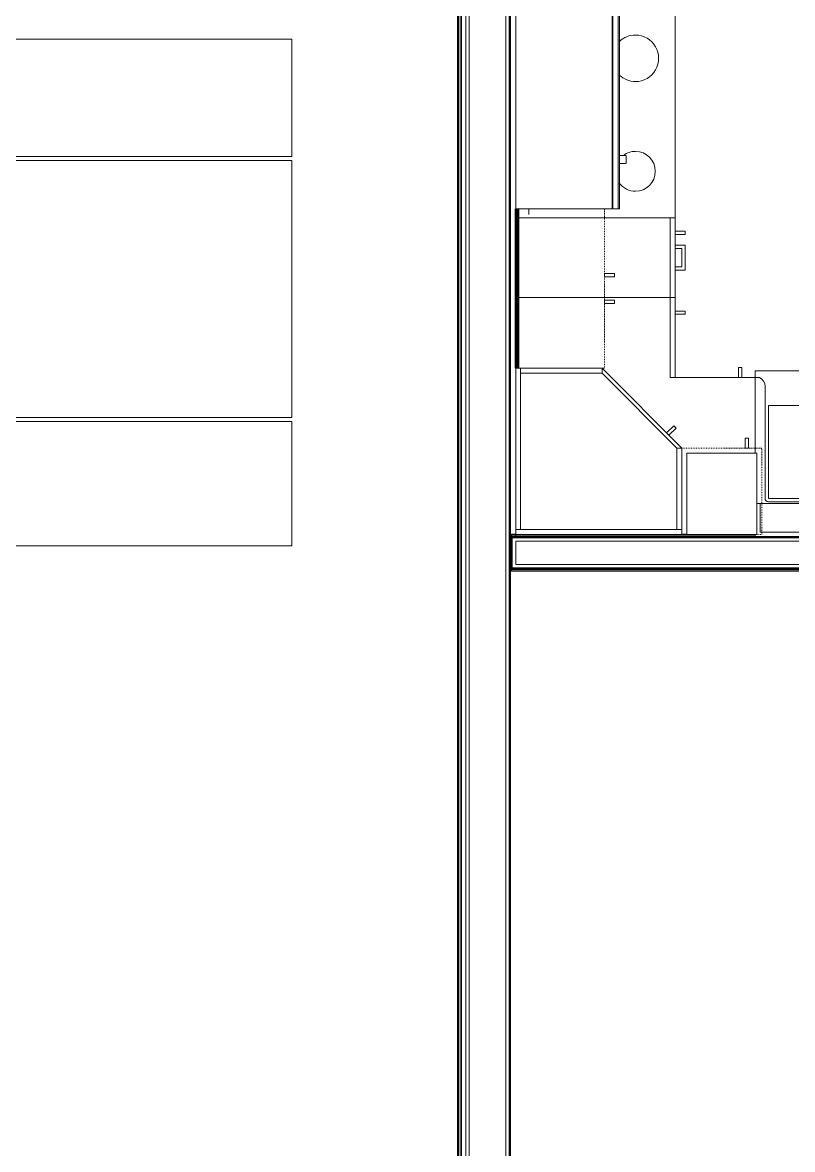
# Model space of a CAD drawing. Header units: inches. Extents: x -4218 to -1830, y 9767 to 12426.
# Drawn here: x -3475.8 to -3360.1, y 10559.4 to 10728.9 of the extents above; entities that cross this region are included whole.
import ezdxf

# ---------------------------------------------------------------- set-up
doc = ezdxf.new("R2010")
doc.units = ezdxf.units.IN
doc.header["$MEASUREMENT"] = 0
doc.linetypes.add('Dash', pattern=[0.25, 0.125, -0.125])
for name, color, linetype, lineweight in [('0-1', 7, 'Continuous', 5), ('0-2', 253, 'Continuous', 9), ('A-FLOR-3', 7, 'Continuous', 9), ('A-FLOR-5', 192, 'Continuous', 9), ('A-WALL-1', 250, 'Continuous', 50), ('A-WALL-2', 10, 'Continuous', 13), ('A-WALL-3', 254, 'Continuous', 9), ('A-WALL-4', 253, 'Continuous', 9), ('A-WALL-5', 252, 'Continuous', 9), ('A-WALL-6', 7, 'Continuous', 9), ('A-WALL-8', 113, 'Continuous', 9), ('I-WALL-1', 250, 'Continuous', 50), ('I-WALL-4', 252, 'Continuous', 9), ('P-SANR-FIXT-1', 7, 'Continuous', 9), ('P-SANR-FIXT-3', 252, 'Continuous', 9), ('Q-CASE', 31, 'Continuous', 9), ('Q-CASE-1', 252, 'Continuous', 9), ('Q-CASE-2', 7, 'Continuous', 9), ('Q-CASE-3', 253, 'Continuous', 9), ('Q-CASE-4', 7, 'Dash', 9), ('Q-CASE-5', 254, 'Continuous', 9), ('Q-SPCQ-1', 7, 'Continuous', 9)]:
    doc.layers.add(name, color=color, linetype=linetype, lineweight=lineweight)

# ---------------------------------------------------------------- blocks, each defined once
blk = doc.blocks.new('Basic Wall _ INT - W4BØF - _5_8 GYP - 2X4 WOOD_BATT_ - 5_8 GYP_ - ___-3183200-BACKGROUND - 3RD FLOOR')
at = {"layer": 'A-WALL-3'}
for p, q in [((-3401.64, 10651.89), (-3399.25, 10651.89)), ((-3365.67, 10651.54), (-3401.64, 10651.54)), ((-3399.16, 10651.89), (-3365.67, 10651.89)), ((-3332.67, 10651.54), (-3365.67, 10651.54)), ((-3332.67, 10651.89), (-3332.42, 10651.89)), ((-3332.42, 10651.54), (-3332.67, 10651.54)), ((-3308.42, 10651.89), (-3287.54, 10651.89)), ((-3284.2, 10651.54), (-3308.42, 10651.54)), ((-3287.48, 10651.89), (-3284.2, 10651.89)), ((-3249.45, 10651.89), (-3249.45, 10651.95)), ((-3249.45, 10651.75), (-3249.45, 10651.89)), ((-3249.45, 10651.68), (-3249.45, 10651.74)), ((-3249.45, 10651.54), (-3249.45, 10651.57))]:
    blk.add_line(p, q, dxfattribs=at)
at = {"layer": 'A-WALL-4'}
for p, q in [((-3400.87, 10651.67), (-3401.64, 10651.67)), ((-3365.67, 10651.67), (-3400.78, 10651.67)), ((-3332.42, 10651.67), (-3332.67, 10651.67)), ((-3285.39, 10651.67), (-3308.42, 10651.67)), ((-3284.2, 10651.67), (-3285.27, 10651.67)), ((-3249.86, 10651.89), (-3249.77, 10651.89)), ((-3249.74, 10651.89), (-3249.67, 10651.89)), ((-3249.65, 10651.89), (-3249.61, 10651.89)), ((-3249.45, 10651.95), (-3249.45, 10651.84)), ((-3249.45, 10651.84), (-3249.45, 10651.67)), ((-3249.45, 10651.67), (-3249.45, 10651.66)), ((-3249.45, 10651.66), (-3249.45, 10651.66)), ((-3249.45, 10651.66), (-3249.45, 10651.61))]:
    blk.add_line(p, q, dxfattribs=at)
at = {"layer": 'A-WALL-5'}
for p, q in [((-3402.3, 10651.95), (-3402.3, 10651.89)), ((-3402.3, 10651.89), (-3402.3, 10651.75)), ((-3402.3, 10651.89), (-3401.67, 10651.89)), ((-3402.3, 10651.74), (-3402.3, 10651.68)), ((-3402.3, 10651.57), (-3402.3, 10651.54)), ((-3401.67, 10651.54), (-3402.3, 10651.54)), ((-3376.67, 10651.95), (-3375.92, 10651.95)), ((-3332.67, 10651.95), (-3332.42, 10651.95)), ((-3308.42, 10651.95), (-3288.13, 10651.95)), ((-3288.11, 10651.95), (-3284.2, 10651.95)), ((-3284.2, 10651.89), (-3249.86, 10651.89)), ((-3249.45, 10651.54), (-3284.2, 10651.54)), ((-3249.86, 10651.95), (-3249.77, 10651.95)), ((-3249.74, 10651.95), (-3249.67, 10651.95)), ((-3249.65, 10651.95), (-3249.61, 10651.95)), ((-3249.45, 10651.61), (-3249.45, 10651.58)), ((-3249.45, 10651.58), (-3249.45, 10651.54))]:
    blk.add_line(p, q, dxfattribs=at)
at = {"layer": 'A-WALL-6'}
for p, q in [((-3402.3, 10651.67), (-3402.3, 10651.95)), ((-3402.3, 10651.95), (-3401.67, 10651.95)), ((-3401.67, 10651.67), (-3402.3, 10651.67)), ((-3402.3, 10651.58), (-3402.3, 10651.67)), ((-3402.3, 10651.54), (-3402.3, 10651.58)), ((-3284.2, 10651.95), (-3249.86, 10651.95)), ((-3249.45, 10651.67), (-3284.2, 10651.67))]:
    blk.add_line(p, q, dxfattribs=at)
blk = doc.blocks.new('Basic Wall _ INT - W4BØF - _5_8 GYP - 2X4 WOOD_BATT_ - 5_8 GYP_ - ___-3183201-BACKGROUND - 3RD FLOOR')
at = {"layer": 'A-WALL-3'}
for p, q in [((-3249.45, 10646.77), (-3249.45, 10646.79)), ((-3249.45, 10646.59), (-3249.45, 10646.65)), ((-3249.45, 10646.44), (-3249.45, 10646.59)), ((-3249.45, 10646.38), (-3249.45, 10646.44))]:
    blk.add_line(p, q, dxfattribs=at)
at = {"layer": 'A-WALL-4'}
for p, q in [((-3278.64, 10646.44), (-3278.52, 10646.44)), ((-3278.52, 10646.44), (-3278.43, 10646.44)), ((-3278.42, 10646.44), (-3278.37, 10646.44)), ((-3273.47, 10646.79), (-3278.22, 10646.79)), ((-3278.2, 10646.44), (-3274.1, 10646.44)), ((-3274.07, 10646.44), (-3273.47, 10646.44)), ((-3273.33, 10646.44), (-3273.27, 10646.44)), ((-3273.27, 10646.44), (-3273.18, 10646.44)), ((-3273.18, 10646.44), (-3273.06, 10646.44)), ((-3249.86, 10646.44), (-3249.77, 10646.44)), ((-3249.74, 10646.44), (-3249.68, 10646.44)), ((-3249.45, 10646.73), (-3249.45, 10646.71)), ((-3249.45, 10646.71), (-3249.45, 10646.69)), ((-3249.45, 10646.69), (-3249.45, 10646.68)), ((-3249.45, 10646.68), (-3249.45, 10646.67)), ((-3249.45, 10646.67), (-3249.45, 10646.65)), ((-3249.45, 10646.65), (-3249.45, 10646.38))]:
    blk.add_line(p, q, dxfattribs=at)
at = {"layer": 'A-WALL-5'}
for p, q in [((-3402.3, 10646.79), (-3402.3, 10646.77)), ((-3278.22, 10646.79), (-3402.3, 10646.79)), ((-3402.3, 10646.65), (-3402.3, 10646.59)), ((-3402.3, 10646.59), (-3402.3, 10646.44)), ((-3402.3, 10646.44), (-3402.3, 10646.38)), ((-3402.3, 10646.44), (-3278.64, 10646.44)), ((-3278.64, 10646.38), (-3278.52, 10646.38)), ((-3278.52, 10646.38), (-3278.43, 10646.38)), ((-3278.42, 10646.38), (-3278.37, 10646.38)), ((-3278.21, 10646.67), (-3274.1, 10646.67)), ((-3278.2, 10646.38), (-3274.1, 10646.38)), ((-3274.09, 10646.67), (-3273.47, 10646.67)), ((-3274.07, 10646.38), (-3273.47, 10646.38)), ((-3249.45, 10646.79), (-3273.47, 10646.79)), ((-3273.33, 10646.38), (-3273.27, 10646.38)), ((-3273.27, 10646.38), (-3273.18, 10646.38)), ((-3273.18, 10646.38), (-3273.06, 10646.38)), ((-3273.06, 10646.44), (-3249.86, 10646.44)), ((-3249.86, 10646.38), (-3249.77, 10646.38)), ((-3249.74, 10646.38), (-3249.68, 10646.38)), ((-3249.45, 10646.79), (-3249.45, 10646.75)), ((-3249.45, 10646.75), (-3249.45, 10646.73))]:
    blk.add_line(p, q, dxfattribs=at)
at = {"layer": 'A-WALL-6'}
for p, q in [((-3402.3, 10646.75), (-3402.3, 10646.79)), ((-3402.3, 10646.67), (-3402.3, 10646.75)), ((-3402.3, 10646.67), (-3278.21, 10646.67)), ((-3402.3, 10646.38), (-3402.3, 10646.67)), ((-3402.3, 10646.38), (-3278.64, 10646.38)), ((-3273.47, 10646.67), (-3249.45, 10646.67)), ((-3273.06, 10646.38), (-3249.86, 10646.38))]:
    blk.add_line(p, q, dxfattribs=at)
blk = doc.blocks.new('Range - 24_ x 30_-V163-BACKGROUND - 3RD FLOOR')
at = {"layer": 'Q-SPCQ-1'}
blk.add_line((29.12, -22), (30, -22), dxfattribs=at)
for centre, radius, start, end in [((6.5, -6), 3.5, 360, 180), ((23.5, -6), 3, 0, 180), ((6.5, -6), 3.5, 180, 223.5728), ((6.5, -6), 3.5, 316.3809, 0), ((23.5, -6), 3, 180, 216.0867), ((23.5, -6), 3, 306.1227, 0), ((6.5, -6), 3.5, 261.0228, 278.9772)]:
    blk.add_arc(centre, radius, start, end, dxfattribs=at)
blk = doc.blocks.new('30quot_MicrowaveVent_11166 - 70cm miele oven-2804781-BACKGROUND - 3RD FLOOR')
at = {"layer": 'Q-CASE-2'}
for p, q in [((15.68, 15.6), (-14.2, 15.6)), ((-14.2, 15.39), (-14.2, 15.6)), ((-14.2, 14.61), (-14.2, 15.39)), ((15.68, 15.39), (-14.2, 15.39)), ((8.88, 16.6), (7.69, 16.6)), ((7.69, 15.63), (7.69, 16.55)), ((8.88, 16.55), (8.88, 15.63)), ((15.68, 15.6), (15.68, 15.39)), ((15.68, 15.39), (15.68, 14.61)), ((15.68, 14.61), (-14.2, 14.61)), ((-14.2, 0), (-14.2, 14.49)), ((-14.2, 14.49), (15.68, 14.49)), ((15.68, 14.49), (15.68, 0)), ((-14.2, 0), (15.68, 0))]:
    blk.add_line(p, q, dxfattribs=at)
blk = doc.blocks.new('Single Door 1 Drawer 211 - 211 Base Cabinet Single Door1 Drawer 12_-V176-BACKGROUND - 3RD FLOOR')
at = {"layer": 'Q-CASE-1'}
for p, q in [((-11.26, -23.25), (-11.26, -0.38)), ((0.74, -0.38), (0.74, -23.25)), ((-11.26, -23.25), (-11.26, -24)), ((0.74, -23.25), (-11.26, -23.25)), ((0.74, -24), (0.74, -23.25)), ((-11.26, -24), (0.74, -24)), ((-7.14, -24), (-6.64, -24)), ((-3.39, -24), (-3.89, -24)), ((-1.76, -24), (-1.27, -24))]:
    blk.add_line(p, q, dxfattribs=at)
at = {"layer": 'Q-CASE-2'}
for p, q in [((-7.14, -24), (-7.14, -25.5)), ((-6.64, -25), (-6.64, -24)), ((-3.89, -25), (-6.64, -25)), ((-3.89, -24), (-3.89, -25)), ((-3.39, -25.5), (-3.39, -24)), ((-1.76, -24), (-1.76, -25.5)), ((-1.27, -25.5), (-1.27, -24)), ((-7.14, -25.5), (-3.39, -25.5)), ((-1.76, -25.5), (-1.27, -25.5))]:
    blk.add_line(p, q, dxfattribs=at)
at = {"layer": 'Q-CASE-3'}
for p, q in [((-11.26, -0.38), (-11.26, 0)), ((-11.26, 0), (0.74, 0)), ((0.74, 0), (0.74, -0.38)), ((-1.76, -24), (-1.27, -24))]:
    blk.add_line(p, q, dxfattribs=at)
blk = doc.blocks.new('Base Cabinet Corner 197 - Base Cabinet Corner 197-V177-BACKGROUND - 3RD FLOOR')
at = {"layer": 'Q-CASE-1'}
for p, q in [((12.74, -0.38), (12.74, -24)), ((0.74, -23.25), (0.74, -36)), ((12.74, -23.25), (0.74, -23.25)), ((0.74, -23.25), (0.74, -24)), ((0.74, -24), (0.74, -36)), ((12.74, -24), (0.74, -24)), ((10.24, -24), (10.73, -24)), ((0.73, -34), (0.73, -33.51)), ((0.74, -36), (-10.64, -36))]:
    blk.add_line(p, q, dxfattribs=at)
at = {"layer": 'Q-CASE-2'}
for p, q in [((10.24, -24), (10.24, -25.5)), ((10.73, -25.5), (10.73, -24)), ((10.24, -25.5), (10.73, -25.5)), ((2.23, -33.51), (0.74, -33.51)), ((2.23, -34), (2.23, -33.51)), ((0.74, -34), (2.23, -34))]:
    blk.add_line(p, q, dxfattribs=at)
at = {"layer": 'Q-CASE-3'}
for p, q in [((-23.26, 0), (-22.89, 0)), ((2.11, 0), (12.74, 0)), ((12.74, 0), (12.74, -0.38)), ((10.24, -24), (10.73, -24)), ((-22.89, -36), (-23.26, -36))]:
    blk.add_line(p, q, dxfattribs=at)
at = {"layer": 'Q-CASE-5'}
blk.add_line((-23.26, -36), (-23.26, 0), dxfattribs=at)
blk = doc.blocks.new('Vanity Cabinet-Double Door - 33_-V122-BACKGROUND - 3RD FLOOR')
at = {"layer": 'Q-CASE-1'}
for p, q in [((-15.76, -5.06), (-15.76, -0.38)), ((-15.76, -0.38), (-15.76, -5.06)), ((-15.01, -0.75), (-15.01, -5.06)), ((16.49, -0.75), (-15.01, -0.75)), ((16.49, -5.06), (16.49, -0.75))]:
    blk.add_line(p, q, dxfattribs=at)
at = {"layer": 'Q-CASE-3'}
for p, q in [((-15.76, -0.38), (-15.76, 0)), ((-15.76, 0), (-15.76, -0.38)), ((17.24, 0), (17.24, -0.38)), ((17.24, -0.38), (17.24, 0))]:
    blk.add_line(p, q, dxfattribs=at)
at = {"layer": 'Q-CASE-5'}
for p, q in [((-15.76, 0), (17.24, 0)), ((17.24, 0), (-15.76, 0)), ((17.24, 0), (-15.76, 0))]:
    blk.add_line(p, q, dxfattribs=at)
blk = doc.blocks.new('308 - 308 x 24_-2727436-BACKGROUND - 3RD FLOOR')
at = {"layer": 'Q-CASE'}
for p, q in [((-11.25, -13.19), (-12, -13.19)), ((-12, -13.19), (0, -25.19)), ((0, -24.44), (-11.25, -13.19)), ((0, -25.19), (0, -24.44))]:
    blk.add_line(p, q, dxfattribs=at)
at = {"layer": 'Q-CASE-2'}
for p, q in [((13, -0.19), (-12, -0.19)), ((-12, -0.19), (-12, -0.94)), ((-11.25, -0.94), (-12, -0.94)), ((-12, -0.94), (-12, -13.19)), ((-12, -0.94), (13, -0.94)), ((12.25, -0.94), (-11.25, -0.94)), ((-11.25, -0.94), (-11.25, -13.19)), ((-11.25, -13.19), (-11.25, -0.94)), ((12.25, -24.44), (12.25, -0.94)), ((13, -0.94), (12.25, -0.94)), ((12.25, -0.94), (12.25, -25.19)), ((13, -0.94), (13, -0.19)), ((13, -25.19), (13, -0.94)), ((-12, -13.19), (-11.25, -13.19)), ((-11.25, -13.19), (0, -24.44)), ((-10.05, -15.14), (-11.11, -16.2)), ((-11.11, -16.2), (-10.76, -16.55)), ((-10.76, -16.55), (-9.7, -15.49)), ((0, -24.44), (12.25, -24.44)), ((12.25, -24.44), (0, -24.44)), ((0, -24.44), (0, -25.19)), ((0, -25.19), (12.25, -25.19)), ((12.25, -25.19), (12.25, -24.44)), ((12.25, -25.19), (13, -25.19))]:
    blk.add_line(p, q, dxfattribs=at)
blk = doc.blocks.new('300 Series Wall Hung Cabinet_301 - 12_ x 24_-2732593-BACKGROUND - 3RD FLOOR')
at = {"layer": 'Q-CASE-2'}
for p, q in [((5.25, -0.19), (-5.25, -0.19)), ((-5.25, -0.19), (-5.25, -12.44)), ((5.25, -12.44), (5.25, -0.19)), ((-5.25, -12.44), (5.25, -12.44)), ((-4, -13.19), (-3.51, -13.19)), ((-4, -13.19), (-4, -14.69)), ((-3.51, -14.69), (-3.51, -13.19)), ((-4, -14.69), (-3.51, -14.69))]:
    blk.add_line(p, q, dxfattribs=at)
at = {"layer": 'Q-CASE-4'}
for p, q in [((6, -0.19), (-6, -0.19)), ((-6, -0.19), (-6, -13.19)), ((6, -13.19), (6, -0.19)), ((-6, -13.19), (6, -13.19))]:
    blk.add_line(p, q, dxfattribs=at)
blk = doc.blocks.new('Stainless Steel Farmhous Kitchen Sink - Stainless Steel Farmhous Kitchen Sink-V141-BACKGROUND - 3RD FLOOR')
at = {"layer": 'P-SANR-FIXT-1'}
for p, q in [((-31, -16.96), (-31, -3)), ((-31, -3), (-17.09, -3)), ((-15.75, -3), (-2, -3)), ((-2, -3), (-2, -16.96)), ((-2, -16.96), (-31, -16.96)), ((-33, -21.19), (-33, -22.2)), ((0, -22.2), (0, -21.19)), ((-33, -22.2), (0, -22.2))]:
    blk.add_line(p, q, dxfattribs=at)
at = {"layer": 'P-SANR-FIXT-3'}
for p, q in [((-17.32, -2.25), (-33, -2.25)), ((-33, -2.32), (-33, -21.19)), ((-0.25, -2.25), (-15.68, -2.25)), ((0, -21.19), (0, -9.81))]:
    blk.add_line(p, q, dxfattribs=at)
blk = doc.blocks.new('300 Series Wall Hung Cabinet_302 - 24_ X 24_-2588623-BACKGROUND - 3RD FLOOR')
at = {"layer": 'Q-CASE-2'}
for p, q in [((-2.25, -13.19), (-1.76, -13.19)), ((-2.25, -13.19), (-2.25, -14.69)), ((-1.76, -14.69), (-1.76, -13.19)), ((1.75, -13.19), (2.24, -13.19)), ((1.75, -13.19), (1.75, -14.69)), ((2.24, -14.69), (2.24, -13.19)), ((-2.25, -14.69), (-1.76, -14.69)), ((1.75, -14.69), (2.24, -14.69))]:
    blk.add_line(p, q, dxfattribs=at)
at = {"layer": 'Q-CASE-4'}
for p, q in [((12, -0.19), (-12, -0.19)), ((-12, -0.19), (-12, -13.19)), ((12, -13.19), (12, -0.19)), ((-12, -13.19), (12, -13.19))]:
    blk.add_line(p, q, dxfattribs=at)
blk = doc.blocks.new('CTR - 1st Phase - Unit Layouts_rvt-1-BACKGROUND - 3RD FLOOR')
at = {"layer": 'A-WALL-1'}
for p, q in [((-3401.67, 10700.92), (-3401.67, 10676.92)), ((-3401.3, 10676.92), (-3401.3, 10700.92)), ((-3249.45, 10651.54), (-3402.3, 10651.54)), ((-3402.3, 10651.54), (-3402.3, 10650.92)), ((-3402.3, 10650.92), (-3402.3, 10647.42)), ((-3402.3, 10647.42), (-3402.3, 10646.79)), ((-3402.3, 10646.79), (-3278.22, 10646.79))]:
    blk.add_line(p, q, dxfattribs=at)
at = {"layer": 'A-WALL-2'}
for p, q in [((-3401.67, 10650.92), (-3401.67, 10647.42)), ((-3249.45, 10650.92), (-3401.67, 10650.92)), ((-3277.6, 10647.42), (-3401.67, 10647.42))]:
    blk.add_line(p, q, dxfattribs=at)
at = {"layer": 'A-WALL-3'}
blk.add_line((-3365.67, 10651.54), (-3401.64, 10651.54), dxfattribs=at)
at = {"layer": 'A-WALL-4'}
for p, q in [((-3401.67, 10651.54), (-3402.3, 10651.54)), ((-3402.3, 10646.79), (-3278.64, 10646.79))]:
    blk.add_line(p, q, dxfattribs=at)
at = {"layer": 'A-WALL-5'}
for p, q in [((-3401.67, 10700.92), (-3401.67, 10676.92)), ((-3401.3, 10676.92), (-3401.3, 10700.92)), ((-3402.3, 10646.79), (-3402.3, 10651.54))]:
    blk.add_line(p, q, dxfattribs=at)
at = {"layer": 'A-WALL-8'}
for p, q in [((-3377.67, 10675.54), (-3377.67, 10805.8)), ((-3377.67, 10805.8), (-3377.67, 10675.54)), ((-3401.67, 10700.92), (-3401.67, 10676.92)), ((-3401.67, 10676.92), (-3401.67, 10700.92)), ((-3365, 10675.54), (-3377.67, 10675.54)), ((-3377.67, 10675.54), (-3365, 10675.54)), ((-3364.17, 10657.35), (-3364.17, 10674.2)), ((-3364.17, 10674.2), (-3364.17, 10657.35)), ((-3349.77, 10656.85), (-3363.67, 10656.85)), ((-3363.67, 10656.85), (-3349.77, 10656.85)), ((-3401.67, 10651.92), (-3401.67, 10651.54)), ((-3401.67, 10651.54), (-3401.67, 10651.92)), ((-3401.67, 10651.54), (-3284.2, 10651.54)), ((-3284.2, 10651.54), (-3401.67, 10651.54))]:
    blk.add_line(p, q, dxfattribs=at)
for centre, radius, start, end in [((-3365.67, 10674.2), 1.5, 360, 63.3485), ((-3365.67, 10674.2), 1.5, 360, 63.3485), ((-3363.67, 10657.35), 0.5, 180, 270), ((-3363.67, 10657.35), 0.5, 180, 270)]:
    blk.add_arc(centre, radius, start, end, dxfattribs=at)
at = {"layer": '0-2'}
for name, p, rotation in [('30quot_MicrowaveVent_11166 - 70cm miele oven-2804781-BACKGROUND - 3RD FLOOR', (-3401.67, 10716.59), 269.99999999996), ('Range - 24_ x 30_-V163-BACKGROUND - 3RD FLOOR', (-3377.67, 10730.04), 270.0000000000228), ('300 Series Wall Hung Cabinet_302 - 24_ X 24_-2588623-BACKGROUND - 3RD FLOOR', (-3401.49, 10688.92), 89.99999999996126), ('Single Door 1 Drawer 211 - 211 Base Cabinet Single Door1 Drawer 12_-V176-BACKGROUND - 3RD FLOOR', (-3401.67, 10698.8), 89.99999999991587), ('Base Cabinet Corner 197 - Base Cabinet Corner 197-V177-BACKGROUND - 3RD FLOOR', (-3401.67, 10674.8), 89.99999999991523), ('308 - 308 x 24_-2727436-BACKGROUND - 3RD FLOOR', (-3388.67, 10651.73), 180), ('Stainless Steel Farmhous Kitchen Sink - Stainless Steel Farmhous Kitchen Sink-V141-BACKGROUND - 3RD FLOOR', (-3365.67, 10654.35), 180), ('300 Series Wall Hung Cabinet_301 - 12_ x 24_-2732593-BACKGROUND - 3RD FLOOR', (-3370.67, 10651.73), 180), ('Vanity Cabinet-Double Door - 33_-V122-BACKGROUND - 3RD FLOOR', (-3348.44, 10651.54), 180)]:
    blk.add_blockref(name, p, dxfattribs=dict(at, rotation=rotation))
for name in ['Basic Wall _ INT - W4BØF - _5_8 GYP - 2X4 WOOD_BATT_ - 5_8 GYP_ - ___-3183200-BACKGROUND - 3RD FLOOR', 'Basic Wall _ INT - W4BØF - _5_8 GYP - 2X4 WOOD_BATT_ - 5_8 GYP_ - ___-3183201-BACKGROUND - 3RD FLOOR']:
    blk.add_blockref(name, (0, 0), dxfattribs=at)
blk = doc.blocks.new('CTR - 1st Phase - Common Walls_rvt-1-BACKGROUND - 3RD FLOOR')
at = {"layer": 'A-FLOR-3'}
for p, q in [((-3435.32, 10726.41), (-3479.3, 10726.41)), ((-3435.32, 10708.79), (-3435.32, 10726.41)), ((-3479.3, 10708.79), (-3435.32, 10708.79)), ((-3435.32, 10708.16), (-3479.3, 10708.16)), ((-3435.32, 10669.51), (-3435.32, 10708.16)), ((-3499.24, 10669.51), (-3435.32, 10669.51)), ((-3435.32, 10668.89), (-3497.3, 10668.89)), ((-3435.32, 10650.19), (-3435.32, 10668.89)), ((-3479.55, 10650.19), (-3435.32, 10650.19))]:
    blk.add_line(p, q, dxfattribs=at)
at = {"layer": 'A-WALL-2'}
for p, q in [((-3409.8, 10450.91), (-3409.8, 10843.41)), ((-3409.17, 10451.54), (-3409.17, 10843.41)), ((-3408.67, 10452.04), (-3408.67, 10843.41)), ((-3403.17, 10457.54), (-3403.17, 10843.41))]:
    blk.add_line(p, q, dxfattribs=at)
at = {"layer": 'I-WALL-1'}
for p, q in [((-3410.3, 10843.41), (-3410.3, 10450.41)), ((-3402.55, 10458.16), (-3402.55, 10843.41))]:
    blk.add_line(p, q, dxfattribs=at)
at = {"layer": 'I-WALL-4'}
for p, q in [((-3410.3, 10842.51), (-3410.3, 10450.41)), ((-3402.55, 10458.16), (-3402.55, 10842.51))]:
    blk.add_line(p, q, dxfattribs=at)

msp = doc.modelspace()

# ---------------------------------------------------------------- linework, layer by layer
at = {"layer": 'A-FLOR-5'}
for p, q in [((-3409.92, 10450.79), (-3409.92, 10843.41)), ((-3408.67, 10842.51), (-3408.67, 10452.04))]:
    msp.add_line(p, q, dxfattribs=at)

# ---------------------------------------------------------------- block references
at = {"layer": '0-1'}
for name in ['CTR - 1st Phase - Unit Layouts_rvt-1-BACKGROUND - 3RD FLOOR', 'CTR - 1st Phase - Common Walls_rvt-1-BACKGROUND - 3RD FLOOR']:
    msp.add_blockref(name, (0, 0), dxfattribs=at)

doc.saveas('drawing.dxf')
